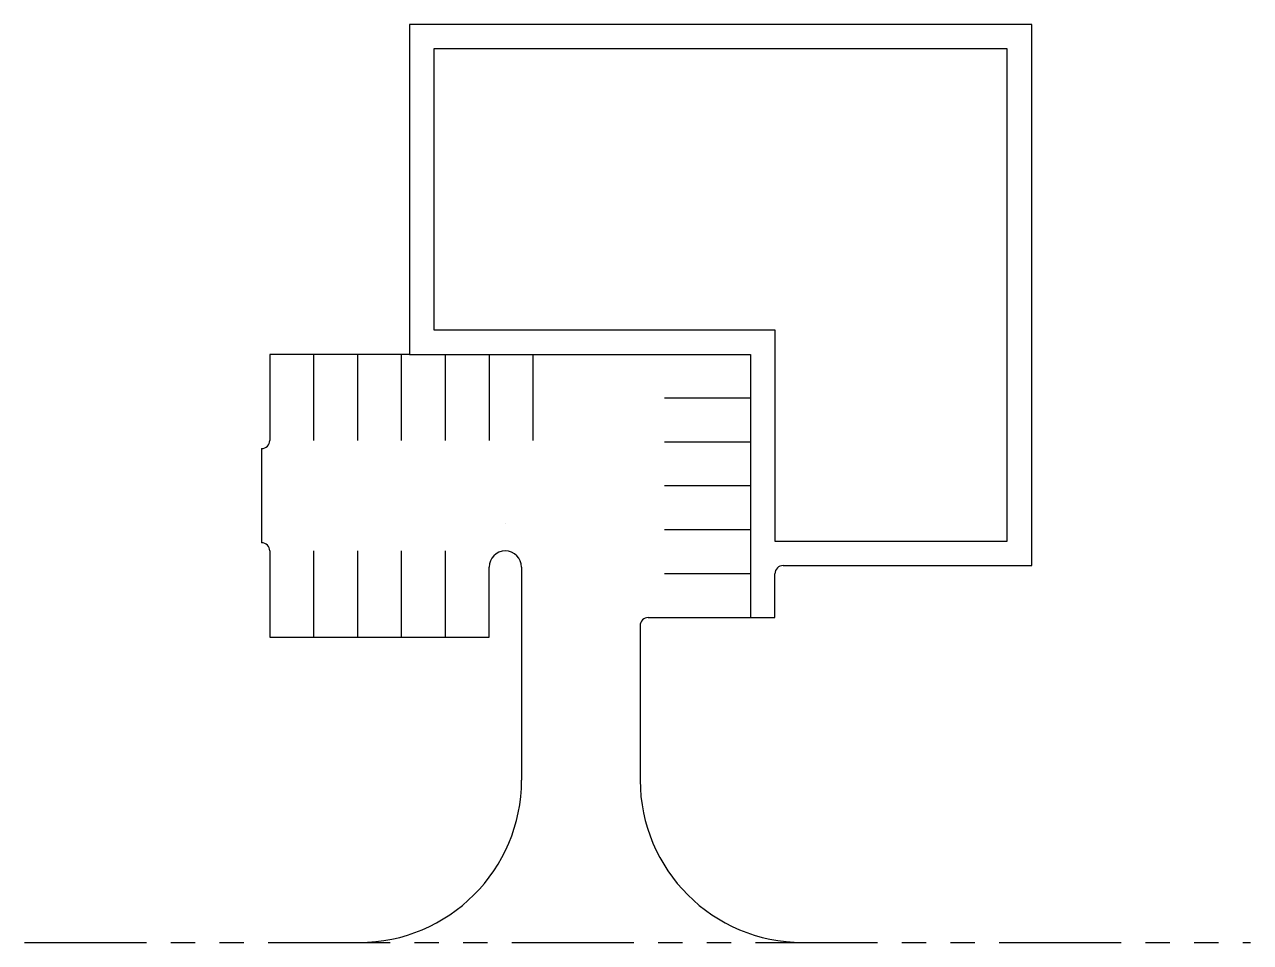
# Model space of a CAD drawing. Header units: millimetres. Extents: x 58.1 to 133.6, y 27.7 to 84.2.
import ezdxf

# ---------------------------------------------------------------- set-up
doc = ezdxf.new("R2010")
doc.units = ezdxf.units.MM
doc.header["$LTSCALE"] = 6
doc.linetypes.add('PHANTOM', pattern=[2.5, 1.25, -0.25, 0.25, -0.25, 0.25, -0.25])
for name, color, linetype in [('Building', 7, 'Continuous'), ('Parking', 62, 'Continuous'), ('Pavement Edge - New', 200, 'Continuous'), ('Property Line', 7, 'PHANTOM')]:
    doc.layers.add(name, color=color, linetype=linetype)

# ---------------------------------------------------------------- blocks, each defined once
blk = doc.blocks.new('*U12')
at = {"layer": 'Parking'}
blk.add_line((0, 2.65), (0, -2.65), dxfattribs=at)
blk = doc.blocks.new('*U13')
at = {"layer": 'Parking', "color": 0, "linetype": 'ByBlock', "lineweight": -2, "transparency": 16777216}
for p in [(0, 0), (2.7, 0), (5.4, 0), (8.1, 0), (10.8, 0), (13.5, 0), (16.2, 0)]:
    blk.add_blockref('*U12', p, dxfattribs=at)
blk = doc.blocks.new('*U14')
at = {"layer": 'Parking'}
blk.add_line((0, 2.65), (0, -2.65), dxfattribs=at)
blk = doc.blocks.new('*U15')
at = {"layer": 'Parking', "color": 0, "linetype": 'ByBlock', "lineweight": -2, "transparency": 16777216}
for p in [(0, 0), (2.7, 0), (5.4, 0), (8.1, 0), (10.8, 0)]:
    blk.add_blockref('*U14', p, dxfattribs=at)

msp = doc.modelspace()

# ---------------------------------------------------------------- linework, layer by layer
at = {"layer": 'Building'}
msp.add_lwpolyline([(118.635, 52.393), (118.635, 82.693), (83.335, 82.693), (83.335, 65.393), (104.335, 65.393), (104.335, 52.393)], close=True, dxfattribs=at)
at = {"layer": 'Parking'}
for p, q in [((81.835, 63.893), (73.235, 63.893)), ((73.235, 63.893), (73.235, 63.893)), ((102.835, 61.193), (97.535, 61.193)), ((102.835, 58.493), (97.535, 58.493)), ((72.735, 58.093), (72.735, 52.293)), ((102.835, 55.793), (97.535, 55.793)), ((87.735, 53.493), (87.735, 53.493)), ((102.835, 53.093), (97.535, 53.093)), ((86.735, 46.493), (86.735, 50.793)), ((88.735, 50.793), (88.735, 37.693)), ((102.835, 50.393), (97.535, 50.393)), ((96.535, 47.693), (102.835, 47.693)), ((96.035, 47.193), (96.035, 37.693)), ((73.235, 46.493), (86.735, 46.493))]:
    msp.add_line(p, q, dxfattribs=at)
for centre, radius, start, end in [((72.735, 58.593), 0.5, 270, 0), ((72.735, 51.793), 0.5, 0, 90), ((87.735, 50.793), 1, 90, 180), ((87.735, 50.793), 1, 0, 90), ((96.535, 47.193), 0.5, 90, 180), ((78.735, 37.693), 10, 270, 0), ((106.035, 37.693), 10, 180, 270)]:
    msp.add_arc(centre, radius, start, end, dxfattribs=at)
at = {"layer": 'Pavement Edge - New'}
for p, q in [((120.135, 84.193), (81.835, 84.193)), ((81.835, 84.193), (81.835, 63.893)), ((120.135, 50.893), (120.135, 84.193)), ((81.835, 63.893), (102.835, 63.893)), ((102.835, 63.893), (102.835, 47.693)), ((104.835, 50.893), (120.135, 50.893)), ((104.335, 47.693), (104.335, 50.393)), ((102.835, 47.693), (104.335, 47.693))]:
    msp.add_line(p, q, dxfattribs=at)
msp.add_arc((104.835, 50.393), 0.5, 90, 180, dxfattribs=at)
at = {"layer": 'Property Line'}
msp.add_line((58.141, 27.693), (133.603, 27.693), dxfattribs=at)

# ---------------------------------------------------------------- block references
at = {"layer": 'Parking'}
for name, p in [('*U13', (73.235, 61.243)), ('*U15', (73.235, 49.143))]:
    msp.add_blockref(name, p, dxfattribs=at)

doc.saveas('drawing.dxf')
